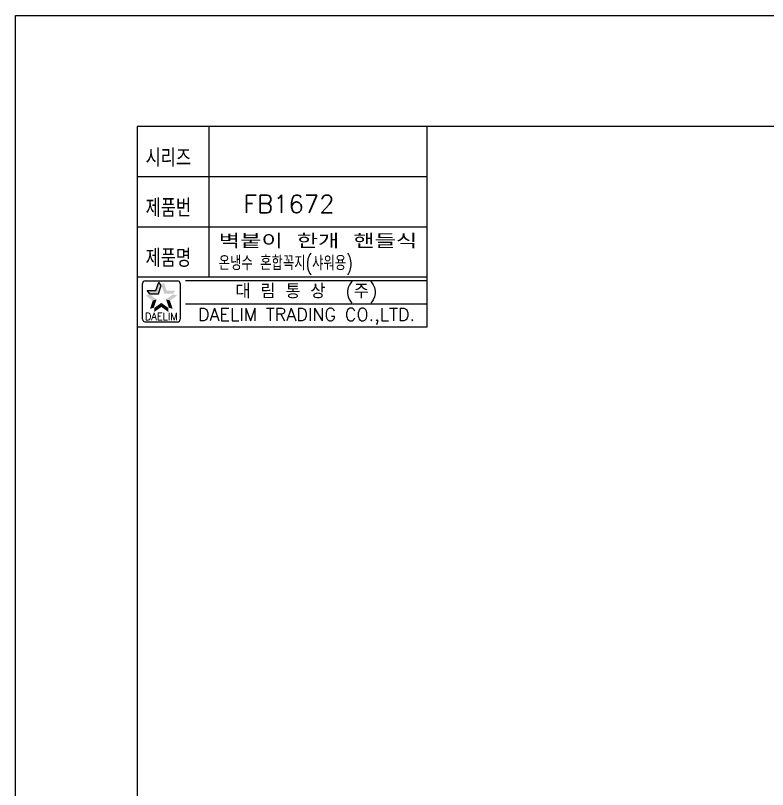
# Model space of a CAD drawing. Extents: x 1919 to 2339, y -1533 to -939.
# Drawn here: x 1919.1 to 2129.1, y -1154.9 to -938.6 of the extents above; entities that cross this region are included whole.
import ezdxf
from ezdxf.enums import TextEntityAlignment as Align

# ---------------------------------------------------------------- set-up
doc = ezdxf.new("R2010")
doc.units = 0
doc.header["$LTSCALE"] = 7
doc.header["$MEASUREMENT"] = 0
doc.layers.get('0').update_dxf_attribs({"color": 2, "linetype": 'CONTINUOUS'})
doc.layers.add('D', color=2, linetype='CONTINUOUS')
doc.styles.add('GHS', font='romans', dxfattribs={"bigfont": 'ghs'})
doc.styles.add('ROMANS', font='romans')

msp = doc.modelspace()

# ---------------------------------------------------------------- linework, layer by layer
at = {"color": 4}
for p, q in [((2328.08, -969.65), (1953.08, -969.65)), ((1953.08, -969.65), (1953.08, -1518.65)), ((2034.08, -1025.65), (2034.08, -969.65))]:
    msp.add_line(p, q, dxfattribs=at)
at = {"color": 7}
for p, q in [((1953.08, -969.65), (1953.08, -1025.65)), ((1973.08, -969.65), (1973.08, -1011.65)), ((1953.08, -983.65), (2034.08, -983.65)), ((1953.08, -997.65), (2034.08, -997.65)), ((1953.08, -1011.65), (2034.08, -1011.65)), ((1953.08, -1025.65), (2034.08, -1025.65))]:
    msp.add_line(p, q, dxfattribs=at)
at = {"color": 2, "linetype": 'Continuous'}
for p, q in [((1954.56, -1023.52), (1954.56, -1013.52)), ((1955.31, -1012.77), (1964.31, -1012.77)), ((1965.06, -1013.52), (1965.06, -1023.52)), ((1966.58, -1012.65), (2034.08, -1012.65)), ((1966.58, -1019.15), (2034.08, -1019.15)), ((1964.31, -1024.27), (1955.56, -1024.27))]:
    msp.add_line(p, q, dxfattribs=at)
at = {"color": 2}
for p, q in [((1958.32, -1015.47), (1959.07, -1013.16)), ((1959.74, -1014.08), (1959.07, -1013.16)), ((1955.9, -1015.47), (1958.32, -1015.47)), ((1956.56, -1016.38), (1955.9, -1015.47)), ((1958.99, -1016.38), (1959.74, -1014.08)), ((1956.56, -1016.38), (1958.99, -1016.38))]:
    msp.add_line(p, q, dxfattribs=at)
at = {"color": 2, "linetype": 'Continuous'}
for centre, radius, start, end in [((1955.31, -1013.52), 0.75, 90, 180), ((1964.31, -1013.52), 0.75, 0, 90), ((1955.43, -1023.39), 0.884, 188.1301, 278.1301), ((1964.31, -1023.52), 0.75, 270, 0)]:
    msp.add_arc(centre, radius, start, end, dxfattribs=at)
at = {"color": 2}
for points in [[(1958.32, -1015.47), (1958.99, -1016.38), (1959.07, -1013.16), (1959.74, -1014.08)], [(1960.55, -1013.16), (1959.88, -1014.08), (1961.3, -1015.47), (1960.63, -1016.38)], [(1955.9, -1015.47), (1956.56, -1016.38), (1958.32, -1015.47), (1958.99, -1016.38)], [(1961.3, -1015.47), (1960.63, -1016.38), (1963.72, -1015.47), (1963.06, -1016.38)], [(1957.4, -1018.3), (1958.48, -1017.95), (1955.44, -1016.87), (1956.52, -1016.52)], [(1956.65, -1020.6), (1957.73, -1020.25), (1957.4, -1018.3), (1958.48, -1017.95)], [(1964.18, -1016.87), (1963.1, -1016.52), (1962.22, -1018.3), (1961.14, -1017.95)], [(1962.22, -1018.3), (1961.14, -1017.95), (1962.97, -1020.6), (1961.89, -1020.25)], [(1959.81, -1020.05), (1959.81, -1018.92), (1957.85, -1021.47), (1957.85, -1020.34)], [(1961.77, -1021.47), (1961.77, -1020.34), (1959.81, -1020.05), (1959.81, -1018.92)]]:
    msp.add_solid(points, dxfattribs=at)
at = {"layer": 'D'}
msp.add_lwpolyline([(1919.08, -938.65), (2339.08, -938.65), (2339.08, -1532.65), (1919.08, -1532.65)], close=True, dxfattribs=at)

# ---------------------------------------------------------------- texts
at = {"color": 7, "linetype": 'Continuous'}
for s, height, style, p in [('대 림 통 상  (주)', 4, 'GHS', (2000.34, -1015.95)), ('DAELIM TRADING CO.,LTD.', 3.6, 'ROMANS', (2000.34, -1022.72))]:
    msp.add_text(s, height=height, dxfattribs=dict(at, style=style)).set_placement(p, align=Align.MIDDLE)
at = {"color": 2, "linetype": 'Continuous', "style": 'ROMANS'}
msp.add_text('DAELIM', height=2, dxfattribs=at).set_placement((1959.81, -1023.72), align=Align.CENTER)
at = {"layer": 'D', "style": 'GHS'}
for s, height, width, p in [('시리즈', 5, 0.8, (1955.42, -980.92)), ('제품번', 5, 0.8, (1955.42, -994.92)), ('제품명', 5, 0.8, (1955.42, -1008.92)), ('온냉수 혼합꼭지(샤워용)', 4, 0.75, (1975.83, -1009.8))]:
    msp.add_text(s, height=height, dxfattribs=dict(at, width=width)).set_placement(p)
at = {"layer": 'D', "color": 7, "style": 'GHS'}
msp.add_text('FB1672', height=5, dxfattribs=at).set_placement((1982.69, -993.8))
at = {"layer": 'D', "style": 'GHS', "width": 1.105852}
msp.add_text('벽붙이 한개 핸들식', height=4, dxfattribs=at).set_placement((1975.83, -1003.69), (2031.32, -1003.69), align=Align.FIT)

doc.saveas('drawing.dxf')
